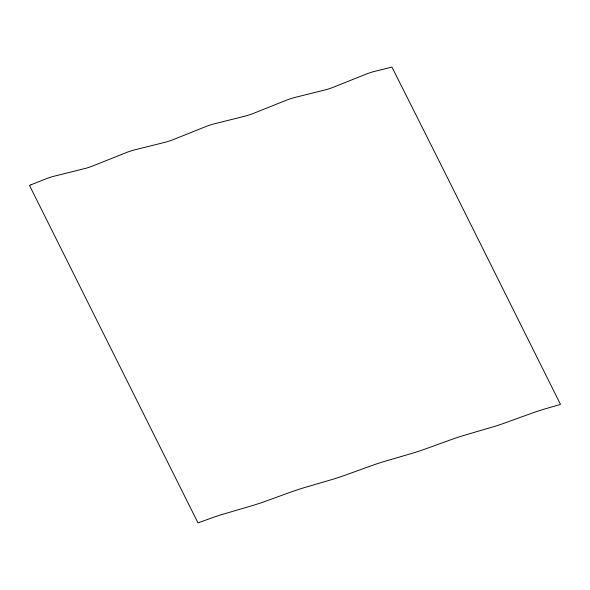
<?xml version="1.0" encoding="UTF-8"?>
<svg xmlns="http://www.w3.org/2000/svg" width="590" height="590" viewBox="0 0 590 590"><rect width="100%" height="100%" fill="white"/><g stroke="black" fill="none" stroke-linecap="round" stroke-linejoin="round"><path stroke-width="0.89" d="M30.975 184.817L29.5 185.444L197.989 522.902L213.801 517.194A151.999 56.434 -26.5 0 1 222.297 514.414L252.999 505.431A152.899 56.773 -26.5 0 0 262.919 502.186L293.097 491.271A152.928 56.78 -26.5 0 1 303.017 488.011L333.719 479.036A151.984 56.434 -26.5 0 0 342.215 476.255L373.831 464.846A152.965 56.795 -26.5 0 1 383.736 461.623L413.029 453.076A152.891 56.765 -26.5 0 0 422.949 449.838L453.127 438.923A152.98 56.802 -26.5 0 1 463.047 435.663L493.749 426.681A151.984 56.434 -26.5 0 0 502.245 423.908L533.854 412.499A152.921 56.78 -26.5 0 1 543.766 409.268L560.5 404.408C504.406 291.932 448.466 179.375 391.952 67.098L372.777 71.855A64.701 24.02 -26.5 0 0 367.098 73.728L332.015 87.77A64.649 24.006 -26.5 0 1 326.351 89.621L293.459 97.815A64.671 24.013 -26.5 0 0 287.802 99.651L252.719 113.693A64.915 24.102 -26.5 0 1 245.639 116.009L212.739 124.21A64.671 24.013 -26.5 0 0 207.068 126.076L171.985 140.118A64.649 24.006 -26.5 0 1 166.321 141.976L133.428 150.17A64.694 24.02 -26.5 0 0 127.772 151.999L91.258 166.542A64.723 24.035 -26.5 0 1 85.609 168.364L52.709 176.558A64.657 24.006 -26.5 0 0 47.038 178.423L30.975 184.817"/></g></svg>
